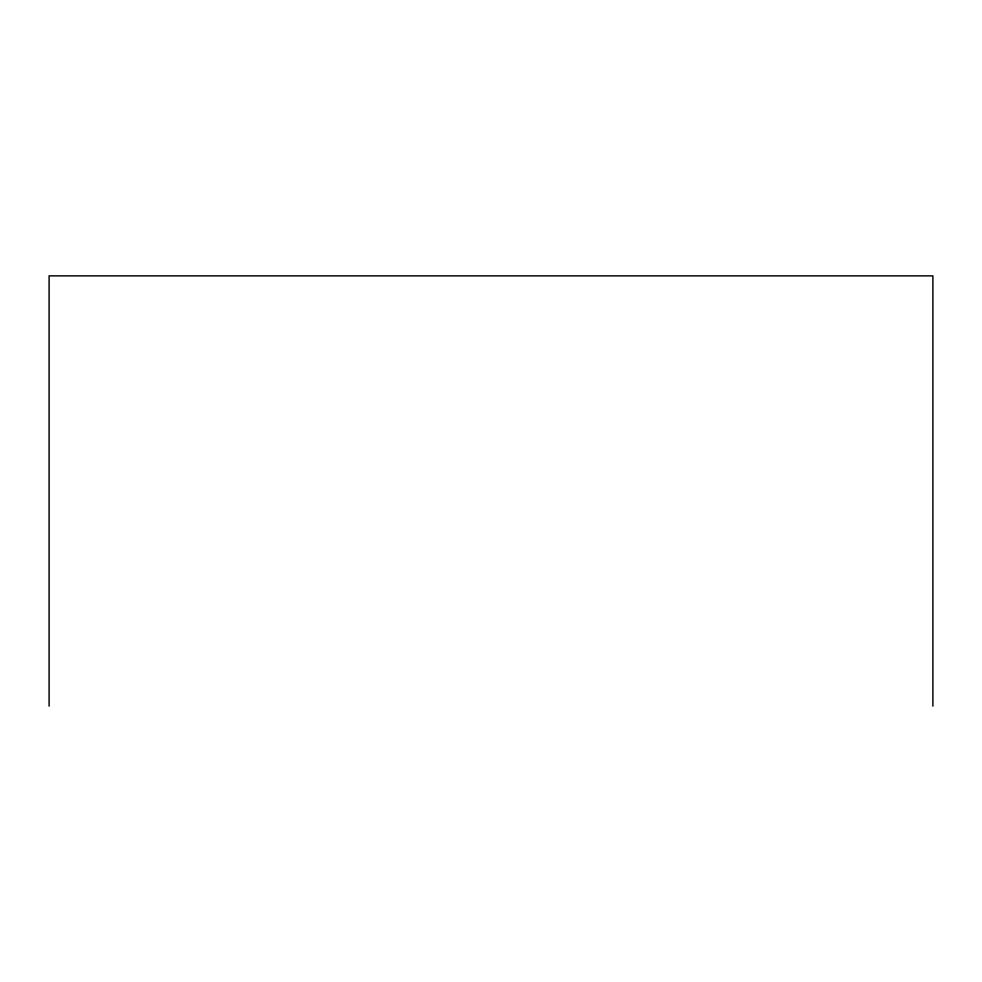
<?xml version="1.0" encoding="UTF-8"?>
<svg xmlns="http://www.w3.org/2000/svg" width="982" height="982" viewBox="0 0 982 982"><rect width="100%" height="100%" fill="white"/><g stroke="black" fill="none" stroke-linecap="round" stroke-linejoin="round"><path stroke-width="1.47" d="M932.9 706.132L932.9 275.868L49.1 275.868L49.1 706.132"/></g></svg>
